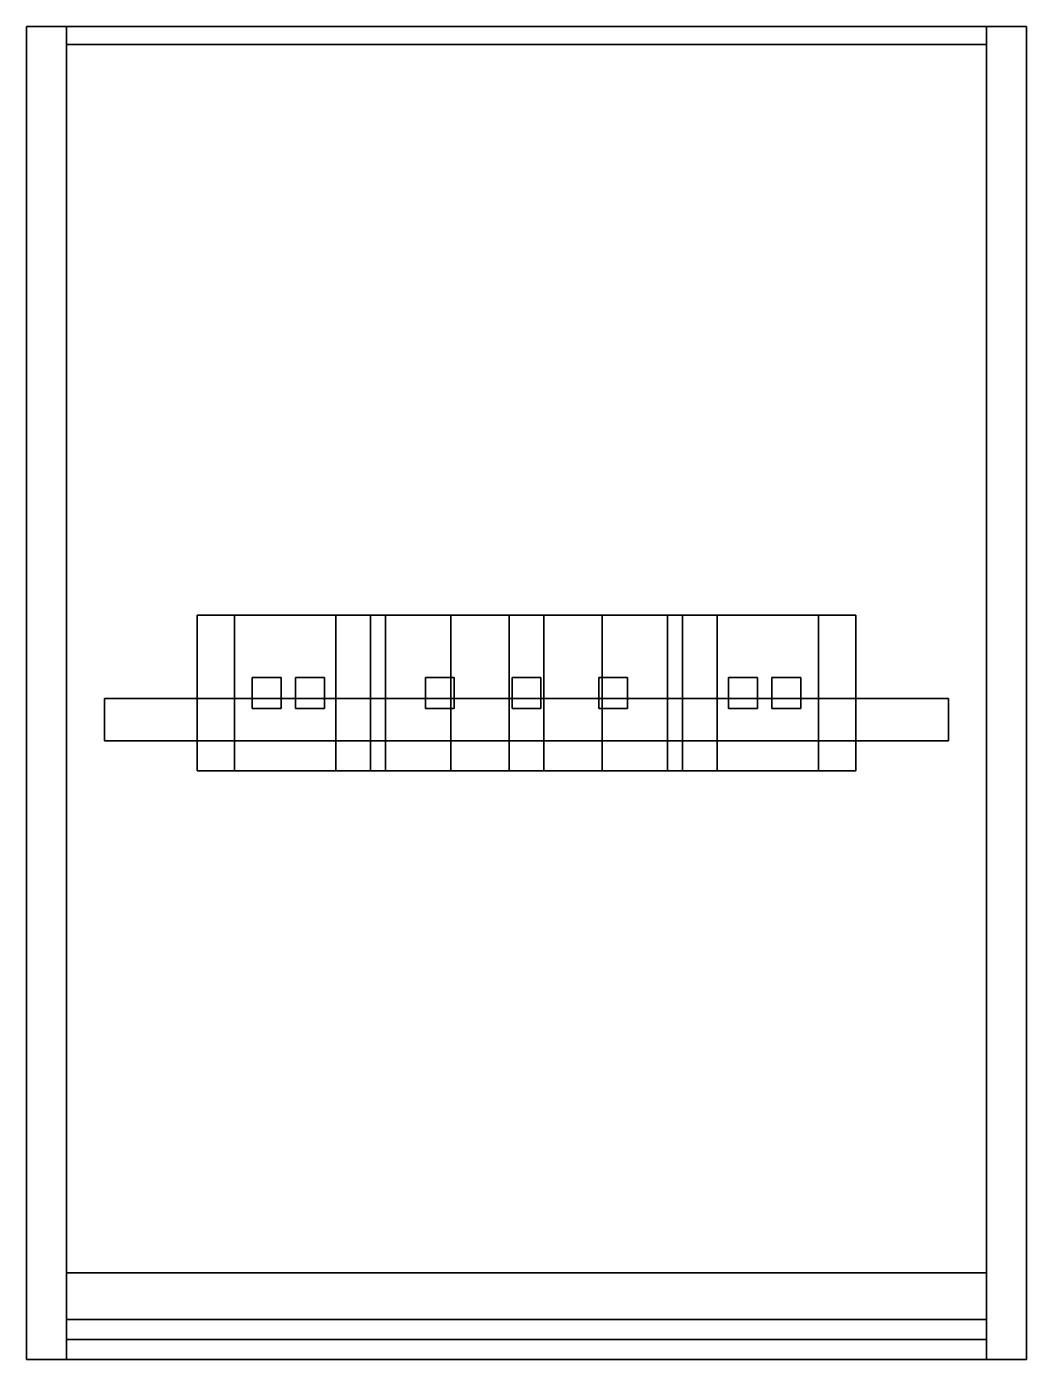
# Model space of a CAD drawing. Header units: millimetres. Extents: x 0 to 450, y -600 to 0.
import ezdxf

# ---------------------------------------------------------------- set-up
doc = ezdxf.new("R2010")
doc.units = ezdxf.units.MM
for name, color, linetype in [('AKSESUAR', 7, 'Continuous'), ('ARKALIK', 7, 'Continuous'), ('ASKILIK', 7, 'Continuous'), ('BAZA', 7, 'Continuous'), ('GOVDE', 7, 'Continuous'), ('RAFLAR', 7, 'Continuous')]:
    doc.layers.add(name, color=color, linetype=linetype)

msp = doc.modelspace()

# ---------------------------------------------------------------- linework, layer by layer
at = {"layer": 'AKSESUAR'}
for points in [[(76.8, -335, 1510), (139.2, -335, 1510), (139.2, -265, 1510), (76.8, -265, 1510)], [(76.8, -335, 1850), (139.2, -335, 1850), (139.2, -265, 1850), (76.8, -265, 1850)], [(139.2, -265, 1510), (76.8, -265, 1510), (76.8, -265, 1850), (139.2, -265, 1850)], [(76.8, -265, 1510), (76.8, -335, 1510), (76.8, -335, 1850), (76.8, -265, 1850)], [(93.5, -335, 650), (161.5, -335, 650), (161.5, -265, 650), (93.5, -265, 650)], [(93.5, -335, 990), (161.5, -335, 990), (161.5, -265, 990), (93.5, -265, 990)], [(161.5, -265, 650), (93.5, -265, 650), (93.5, -265, 990), (161.5, -265, 990)], [(93.5, -265, 650), (93.5, -335, 650), (93.5, -335, 990), (93.5, -265, 990)], [(139.2, -335, 1510), (139.2, -265, 1510), (139.2, -265, 1850), (139.2, -335, 1850)], [(154.8, -335, 1510), (217.2, -335, 1510), (217.2, -265, 1510), (154.8, -265, 1510)], [(154.8, -335, 1850), (217.2, -335, 1850), (217.2, -265, 1850), (154.8, -265, 1850)], [(217.2, -265, 1510), (154.8, -265, 1510), (154.8, -265, 1850), (217.2, -265, 1850)], [(154.8, -265, 1510), (154.8, -335, 1510), (154.8, -335, 1850), (154.8, -265, 1850)], [(161.5, -335, 650), (161.5, -265, 650), (161.5, -265, 990), (161.5, -335, 990)], [(191, -335, 650), (259, -335, 650), (259, -265, 650), (191, -265, 650)], [(191, -335, 990), (259, -335, 990), (259, -265, 990), (191, -265, 990)], [(259, -265, 650), (191, -265, 650), (191, -265, 990), (259, -265, 990)], [(191, -265, 650), (191, -335, 650), (191, -335, 990), (191, -265, 990)], [(217.2, -335, 1510), (217.2, -265, 1510), (217.2, -265, 1850), (217.2, -335, 1850)], [(232.8, -335, 1510), (295.2, -335, 1510), (295.2, -265, 1510), (232.8, -265, 1510)], [(232.8, -335, 1850), (295.2, -335, 1850), (295.2, -265, 1850), (232.8, -265, 1850)], [(295.2, -265, 1510), (232.8, -265, 1510), (232.8, -265, 1850), (295.2, -265, 1850)], [(232.8, -265, 1510), (232.8, -335, 1510), (232.8, -335, 1850), (232.8, -265, 1850)], [(259, -335, 650), (259, -265, 650), (259, -265, 990), (259, -335, 990)], [(288.5, -335, 650), (356.5, -335, 650), (356.5, -265, 650), (288.5, -265, 650)], [(288.5, -335, 990), (356.5, -335, 990), (356.5, -265, 990), (288.5, -265, 990)], [(356.5, -265, 650), (288.5, -265, 650), (288.5, -265, 990), (356.5, -265, 990)], [(288.5, -265, 650), (288.5, -335, 650), (288.5, -335, 990), (288.5, -265, 990)], [(295.2, -335, 1510), (295.2, -265, 1510), (295.2, -265, 1850), (295.2, -335, 1850)], [(310.8, -335, 1510), (373.2, -335, 1510), (373.2, -265, 1510), (310.8, -265, 1510)], [(310.8, -335, 1850), (373.2, -335, 1850), (373.2, -265, 1850), (310.8, -265, 1850)], [(373.2, -265, 1510), (310.8, -265, 1510), (310.8, -265, 1850), (373.2, -265, 1850)], [(310.8, -265, 1510), (310.8, -335, 1510), (310.8, -335, 1850), (310.8, -265, 1850)], [(356.5, -335, 650), (356.5, -265, 650), (356.5, -265, 990), (356.5, -335, 990)], [(373.2, -335, 1510), (373.2, -265, 1510), (373.2, -265, 1850), (373.2, -335, 1850)], [(101.5, -307, 1849.5), (114.5, -307, 1849.5), (114.5, -293, 1849.5), (101.5, -293, 1849.5)], [(101.5, -307, 1954.5), (114.5, -307, 1954.5), (114.5, -293, 1954.5), (101.5, -293, 1954.5)], [(114.5, -293, 1849.5), (101.5, -293, 1849.5), (101.5, -293, 1954.5), (114.5, -293, 1954.5)], [(101.5, -293, 1849.5), (101.5, -307, 1849.5), (101.5, -307, 1954.5), (101.5, -293, 1954.5)], [(114.5, -307, 1849.5), (114.5, -293, 1849.5), (114.5, -293, 1954.5), (114.5, -307, 1954.5)], [(121, -307, 989.5), (134, -307, 989.5), (134, -293, 989.5), (121, -293, 989.5)], [(121, -307, 1094.5), (134, -307, 1094.5), (134, -293, 1094.5), (121, -293, 1094.5)], [(134, -293, 989.5), (121, -293, 989.5), (121, -293, 1094.5), (134, -293, 1094.5)], [(121, -293, 989.5), (121, -307, 989.5), (121, -307, 1094.5), (121, -293, 1094.5)], [(134, -307, 989.5), (134, -293, 989.5), (134, -293, 1094.5), (134, -307, 1094.5)], [(179.5, -307, 1849.5), (192.5, -307, 1849.5), (192.5, -293, 1849.5), (179.5, -293, 1849.5)], [(179.5, -307, 1954.5), (192.5, -307, 1954.5), (192.5, -293, 1954.5), (179.5, -293, 1954.5)], [(192.5, -293, 1849.5), (179.5, -293, 1849.5), (179.5, -293, 1954.5), (192.5, -293, 1954.5)], [(179.5, -293, 1849.5), (179.5, -307, 1849.5), (179.5, -307, 1954.5), (179.5, -293, 1954.5)], [(192.5, -307, 1849.5), (192.5, -293, 1849.5), (192.5, -293, 1954.5), (192.5, -307, 1954.5)], [(218.5, -307, 989.5), (231.5, -307, 989.5), (231.5, -293, 989.5), (218.5, -293, 989.5)], [(218.5, -307, 1094.5), (231.5, -307, 1094.5), (231.5, -293, 1094.5), (218.5, -293, 1094.5)], [(231.5, -293, 989.5), (218.5, -293, 989.5), (218.5, -293, 1094.5), (231.5, -293, 1094.5)], [(218.5, -293, 989.5), (218.5, -307, 989.5), (218.5, -307, 1094.5), (218.5, -293, 1094.5)], [(231.5, -307, 989.5), (231.5, -293, 989.5), (231.5, -293, 1094.5), (231.5, -307, 1094.5)], [(257.5, -307, 1849.5), (270.5, -307, 1849.5), (270.5, -293, 1849.5), (257.5, -293, 1849.5)], [(257.5, -307, 1954.5), (270.5, -307, 1954.5), (270.5, -293, 1954.5), (257.5, -293, 1954.5)], [(270.5, -293, 1849.5), (257.5, -293, 1849.5), (257.5, -293, 1954.5), (270.5, -293, 1954.5)], [(257.5, -293, 1849.5), (257.5, -307, 1849.5), (257.5, -307, 1954.5), (257.5, -293, 1954.5)], [(270.5, -307, 1849.5), (270.5, -293, 1849.5), (270.5, -293, 1954.5), (270.5, -307, 1954.5)], [(316, -307, 989.5), (329, -307, 989.5), (329, -293, 989.5), (316, -293, 989.5)], [(316, -307, 1094.5), (329, -307, 1094.5), (329, -293, 1094.5), (316, -293, 1094.5)], [(329, -293, 989.5), (316, -293, 989.5), (316, -293, 1094.5), (329, -293, 1094.5)], [(316, -293, 989.5), (316, -307, 989.5), (316, -307, 1094.5), (316, -293, 1094.5)], [(329, -307, 989.5), (329, -293, 989.5), (329, -293, 1094.5), (329, -307, 1094.5)], [(335.5, -307, 1849.5), (348.5, -307, 1849.5), (348.5, -293, 1849.5), (335.5, -293, 1849.5)], [(335.5, -307, 1954.5), (348.5, -307, 1954.5), (348.5, -293, 1954.5), (335.5, -293, 1954.5)], [(348.5, -293, 1849.5), (335.5, -293, 1849.5), (335.5, -293, 1954.5), (348.5, -293, 1954.5)], [(335.5, -293, 1849.5), (335.5, -307, 1849.5), (335.5, -307, 1954.5), (335.5, -293, 1954.5)], [(348.5, -307, 1849.5), (348.5, -293, 1849.5), (348.5, -293, 1954.5), (348.5, -307, 1954.5)], [(101.5, -307, 1849.5), (114.5, -307, 1849.5), (114.5, -307, 1954.5), (101.5, -307, 1954.5)], [(121, -307, 989.5), (134, -307, 989.5), (134, -307, 1094.5), (121, -307, 1094.5)], [(179.5, -307, 1849.5), (192.5, -307, 1849.5), (192.5, -307, 1954.5), (179.5, -307, 1954.5)], [(218.5, -307, 989.5), (231.5, -307, 989.5), (231.5, -307, 1094.5), (218.5, -307, 1094.5)], [(257.5, -307, 1849.5), (270.5, -307, 1849.5), (270.5, -307, 1954.5), (257.5, -307, 1954.5)], [(316, -307, 989.5), (329, -307, 989.5), (329, -307, 1094.5), (316, -307, 1094.5)], [(335.5, -307, 1849.5), (348.5, -307, 1849.5), (348.5, -307, 1954.5), (335.5, -307, 1954.5)], [(76.8, -335, 1510), (139.2, -335, 1510), (139.2, -335, 1850), (76.8, -335, 1850)], [(93.5, -335, 650), (161.5, -335, 650), (161.5, -335, 990), (93.5, -335, 990)], [(154.8, -335, 1510), (217.2, -335, 1510), (217.2, -335, 1850), (154.8, -335, 1850)], [(191, -335, 650), (259, -335, 650), (259, -335, 990), (191, -335, 990)], [(232.8, -335, 1510), (295.2, -335, 1510), (295.2, -335, 1850), (232.8, -335, 1850)], [(288.5, -335, 650), (356.5, -335, 650), (356.5, -335, 990), (288.5, -335, 990)], [(310.8, -335, 1510), (373.2, -335, 1510), (373.2, -335, 1850), (310.8, -335, 1850)]]:
    msp.add_3dface(points, dxfattribs=at)
at = {"layer": 'ARKALIK'}
for points in [[(18, -8, 18), (432, -8, 18), (432, 0, 18), (18, 0, 18)], [(18, -8, 2482), (432, -8, 2482), (432, 0, 2482), (18, 0, 2482)], [(432, 0, 18), (18, 0, 18), (18, 0, 2482), (432, 0, 2482)], [(18, 0, 18), (18, -8, 18), (18, -8, 2482), (18, 0, 2482)], [(432, -8, 18), (432, 0, 18), (432, 0, 2482), (432, -8, 2482)], [(18, -8, 18), (432, -8, 18), (432, -8, 2482), (18, -8, 2482)]]:
    msp.add_3dface(points, dxfattribs=at)
at = {"layer": 'ASKILIK'}
for points in [[(35, -321.5, 1950.5), (415, -321.5, 1950.5), (415, -302.5, 1950.5), (35, -302.5, 1950.5)], [(35, -321.5, 1969.5), (415, -321.5, 1969.5), (415, -302.5, 1969.5), (35, -302.5, 1969.5)], [(415, -302.5, 1950.5), (35, -302.5, 1950.5), (35, -302.5, 1969.5), (415, -302.5, 1969.5)], [(35, -302.5, 1950.5), (35, -321.5, 1950.5), (35, -321.5, 1969.5), (35, -302.5, 1969.5)], [(35, -321.5, 1090.5), (415, -321.5, 1090.5), (415, -302.5, 1090.5), (35, -302.5, 1090.5)], [(35, -321.5, 1109.5), (415, -321.5, 1109.5), (415, -302.5, 1109.5), (35, -302.5, 1109.5)], [(415, -302.5, 1090.5), (35, -302.5, 1090.5), (35, -302.5, 1109.5), (415, -302.5, 1109.5)], [(35, -302.5, 1090.5), (35, -321.5, 1090.5), (35, -321.5, 1109.5), (35, -302.5, 1109.5)], [(415, -321.5, 1950.5), (415, -302.5, 1950.5), (415, -302.5, 1969.5), (415, -321.5, 1969.5)], [(415, -321.5, 1090.5), (415, -302.5, 1090.5), (415, -302.5, 1109.5), (415, -321.5, 1109.5)], [(35, -321.5, 1950.5), (415, -321.5, 1950.5), (415, -321.5, 1969.5), (35, -321.5, 1969.5)], [(35, -321.5, 1090.5), (415, -321.5, 1090.5), (415, -321.5, 1109.5), (35, -321.5, 1109.5)]]:
    msp.add_3dface(points, dxfattribs=at)
at = {"layer": 'BAZA'}
for points in [[(18, -591), (432, -591), (432, -561), (18, -561)], [(18, -591, 130), (432, -591, 130), (432, -561, 130), (18, -561, 130)], [(432, -561), (18, -561), (18, -561, 130), (432, -561, 130)], [(18, -561), (18, -591), (18, -591, 130), (18, -561, 130)], [(432, -591), (432, -561), (432, -561, 130), (432, -591, 130)], [(18, -591), (432, -591), (432, -591, 130), (18, -591, 130)]]:
    msp.add_3dface(points, dxfattribs=at)
at = {"layer": 'GOVDE'}
for points in [[(0, -600), (18, -600), (18, 0), (0, 0)], [(0, -600, 2500), (18, -600, 2500), (18, 0, 2500), (0, 0, 2500)], [(18, 0), (0, 0), (0, 0, 2500), (18, 0, 2500)], [(0, 0), (0, -600), (0, -600, 2500), (0, 0, 2500)], [(18, -600), (18, 0), (18, 0, 2500), (18, -600, 2500)], [(18, -600), (432, -600), (432, 0), (18, 0)], [(18, -600, 18), (432, -600, 18), (432, 0, 18), (18, 0, 18)], [(432, 0), (18, 0), (18, 0, 18), (432, 0, 18)], [(18, 0), (18, -600), (18, -600, 18), (18, 0, 18)], [(18, -600, 2482), (432, -600, 2482), (432, 0, 2482), (18, 0, 2482)], [(18, -600, 2500), (432, -600, 2500), (432, 0, 2500), (18, 0, 2500)], [(432, 0, 2482), (18, 0, 2482), (18, 0, 2500), (432, 0, 2500)], [(18, 0, 2482), (18, -600, 2482), (18, -600, 2500), (18, 0, 2500)], [(432, -600), (450, -600), (450, 0), (432, 0)], [(432, -600, 2500), (450, -600, 2500), (450, 0, 2500), (432, 0, 2500)], [(450, 0), (432, 0), (432, 0, 2500), (450, 0, 2500)], [(432, 0), (432, -600), (432, -600, 2500), (432, 0, 2500)], [(432, -600), (432, 0), (432, 0, 18), (432, -600, 18)], [(432, -600, 2482), (432, 0, 2482), (432, 0, 2500), (432, -600, 2500)], [(450, -600), (450, 0), (450, 0, 2500), (450, -600, 2500)], [(0, -600), (18, -600), (18, -600, 2500), (0, -600, 2500)], [(18, -600), (432, -600), (432, -600, 18), (18, -600, 18)], [(18, -600, 2482), (432, -600, 2482), (432, -600, 2500), (18, -600, 2500)], [(432, -600), (450, -600), (450, -600, 2500), (432, -600, 2500)]]:
    msp.add_3dface(points, dxfattribs=at)
at = {"layer": 'RAFLAR'}
for points in [[(18, -582, 2126), (432, -582, 2126), (432, 0, 2126), (18, 0, 2126)], [(18, -582, 2144), (432, -582, 2144), (432, 0, 2144), (18, 0, 2144)], [(432, 0, 2126), (18, 0, 2126), (18, 0, 2144), (432, 0, 2144)], [(18, 0, 2126), (18, -582, 2126), (18, -582, 2144), (18, 0, 2144)], [(18, -582, 1231), (432, -582, 1231), (432, 0, 1231), (18, 0, 1231)], [(18, -582, 1249), (432, -582, 1249), (432, 0, 1249), (18, 0, 1249)], [(432, 0, 1231), (18, 0, 1231), (18, 0, 1249), (432, 0, 1249)], [(18, 0, 1231), (18, -582, 1231), (18, -582, 1249), (18, 0, 1249)], [(432, -582, 2126), (432, 0, 2126), (432, 0, 2144), (432, -582, 2144)], [(432, -582, 1231), (432, 0, 1231), (432, 0, 1249), (432, -582, 1249)], [(18, -582, 2126), (432, -582, 2126), (432, -582, 2144), (18, -582, 2144)], [(18, -582, 1231), (432, -582, 1231), (432, -582, 1249), (18, -582, 1249)]]:
    msp.add_3dface(points, dxfattribs=at)

doc.saveas('drawing.dxf')
